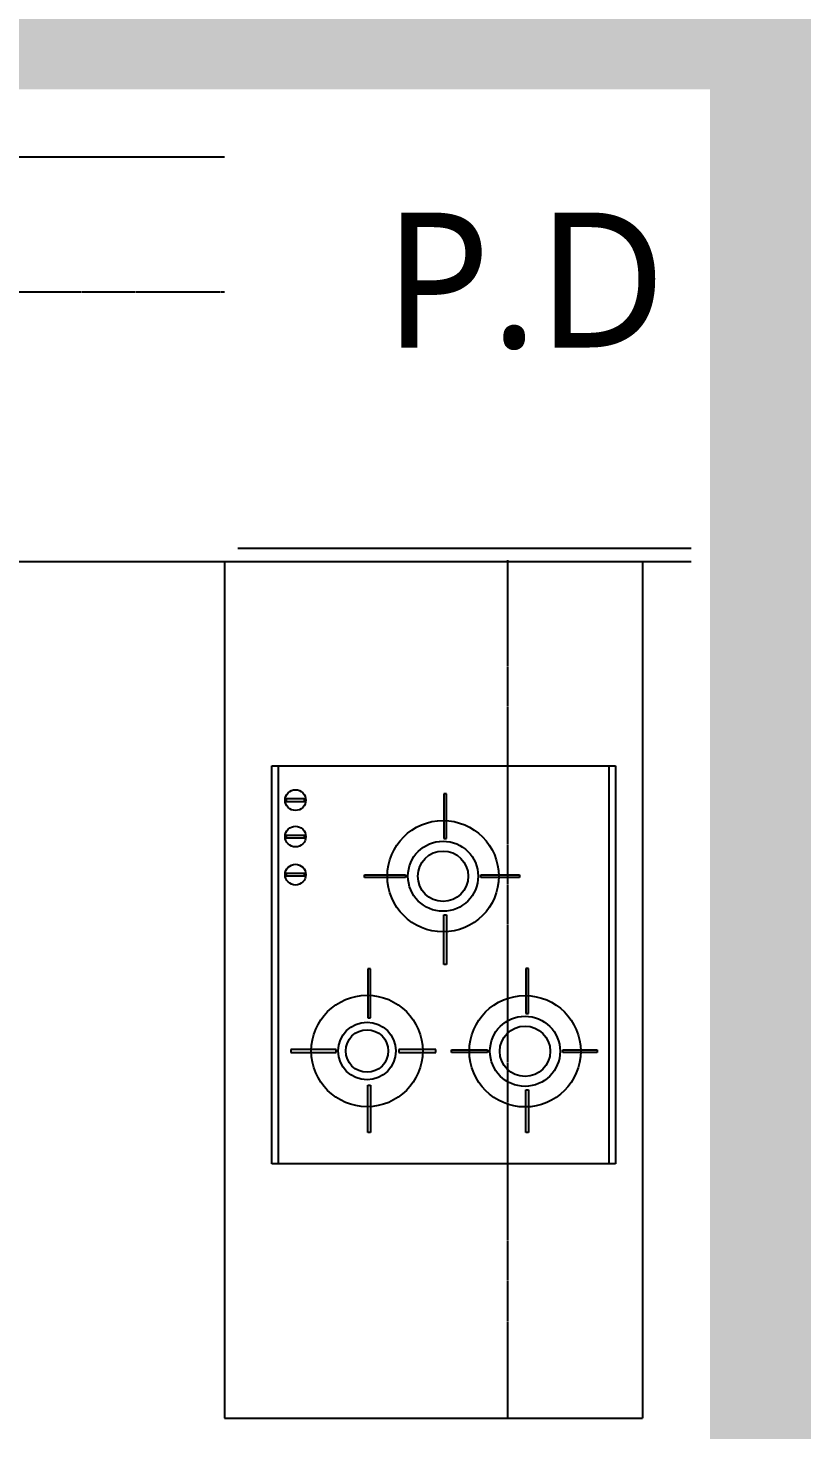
# Model space of a CAD drawing. Header units: inches. Extents: x 5877 to 13759, y 12099 to 29642.
# Drawn here: x 11372 to 12534, y 19219 to 21298 of the extents above; entities that cross this region are included whole.
import ezdxf
from ezdxf.enums import TextEntityAlignment as Align

# ---------------------------------------------------------------- set-up
doc = ezdxf.new("R2010")
doc.units = ezdxf.units.IN
doc.header["$MEASUREMENT"] = 0
doc.linetypes.add('HID', pattern=[2.6, 1.6, -1])
for name, color, linetype in [('A-FIN1', 6, 'Continuous'), ('A-FUR2', 6, 'Continuous'), ('A-TXT1', 3, 'Continuous'), ('XR-NEW301$0$SEC-WAL-GRN', 3, 'Continuous'), ('별첨84_59도면$0$A-FUN', 6, 'Continuous')]:
    doc.layers.add(name, color=color, linetype=linetype)
doc.styles.add('맑은 고딕', font='')
doc.styles.get('맑은 고딕').set_extended_font_data('Malgun Gothic')

msp = doc.modelspace()

# ---------------------------------------------------------------- hatches: boundary and pattern name
at = {"layer": 'A-TXT1'}
h = msp.add_hatch(color=1, dxfattribs=at)
h.dxf.hatch_style = 1
h.paths.add_polyline_path([(12383.6, 21207), (12383.6, 21357), (11068.6, 21357), (9973.6, 21357), (9823.6, 21357), (9823.6, 21207)])
h.paths.add_polyline_path([(5878.6, 24772), (5878.6, 14012), (6038.6, 14012), (6038.6, 24772)])
h = msp.add_hatch(color=1, dxfattribs=at)
h.dxf.hatch_style = 1
h.paths.add_polyline_path([(12383.6, 15352), (12383.6, 15202), (12458.6, 15202), (12533.6, 15202), (12533.6, 15352), (12533.6, 21207), (12533.6, 22072), (12383.6, 22072), (12383.6, 21357), (12383.6, 21207)])

# ---------------------------------------------------------------- linework, layer by layer
at = {"layer": 'A-FIN1', "color": 0, "ltscale": 200}
msp.add_line((11663.6, 20507), (12355.8, 20507), dxfattribs=at)
at = {"layer": 'A-FUR2', "color": 0}
for p, q in [((9823.6, 21107), (11663.6, 21107)), ((9823.6, 20507), (11663.6, 20507)), ((11663.6, 20507), (11663.6, 19237)), ((12283.6, 20507), (12283.6, 19237)), ((11663.6, 19237), (12283.6, 19237))]:
    msp.add_line(p, q, dxfattribs=at)
at = {"layer": 'A-FUR2', "color": 0, "linetype": 'HID', "ltscale": 0.5}
for p, q in [((9823.6, 20907), (11663.6, 20907)), ((12083.6, 20508.9), (12083.6, 19237))]:
    msp.add_line(p, q, dxfattribs=at)
at = {"layer": 'XR-NEW301$0$SEC-WAL-GRN', "color": 0}
msp.add_line((11683.6, 20527), (12355.8, 20527), dxfattribs=at)
at = {"layer": '별첨84_59도면$0$A-FUN', "color": 0}
for p, q in [((11733.6, 19613.9), (11733.6, 20203.9)), ((11733.6, 20203.9), (12243.6, 20203.9)), ((11743.6, 19613.9), (11743.6, 20203.9)), ((12233.6, 20203.9), (12233.6, 19613.9)), ((12243.6, 20203.9), (12243.6, 19613.9)), ((12243.6, 19613.9), (11733.6, 19613.9))]:
    msp.add_line(p, q, dxfattribs=at)
at = {"layer": '별첨84_59도면$0$A-FUN', "color": 0, "linetype": 'Continuous'}
for p, q in [((11993.1, 20162.8), (11988.8, 20162.8)), ((11988.8, 20162.8), (11988.8, 20096.3)), ((11993.1, 20096.3), (11993.1, 20162.8)), ((11782.2, 20155), (11755, 20155)), ((11755, 20155), (11755, 20151.4)), ((11755, 20151.4), (11782.2, 20151.4)), ((11782.2, 20151.4), (11782.2, 20155)), ((11782.2, 20101), (11755, 20101)), ((11755, 20101), (11755, 20097.4)), ((11782.2, 20097.4), (11782.2, 20101)), ((11755, 20097.4), (11782.2, 20097.4)), ((11988.8, 20096.3), (11993.1, 20096.3)), ((11782.2, 20044.6), (11755, 20044.6)), ((11755, 20044.6), (11755, 20041)), ((11755, 20041), (11782.2, 20041)), ((11782.2, 20041), (11782.2, 20044.6)), ((11871.5, 20042.6), (11932.1, 20042.6)), ((11871.5, 20038.3), (11871.5, 20042.6)), ((11932.1, 20038.3), (11871.5, 20038.3)), ((11932.1, 20042.6), (11932.1, 20038.3)), ((12044.1, 20042.6), (12101.3, 20042.6)), ((12044.1, 20038.3), (12044.1, 20042.6)), ((12101.3, 20038.3), (12044.1, 20038.3)), ((12101.3, 20042.6), (12101.3, 20038.3)), ((11988.8, 19909.4), (11988.8, 19983.3)), ((11988.8, 19983.3), (11993.1, 19983.3)), ((11993.1, 19983.3), (11993.1, 19909.4)), ((11880.3, 19903.3), (11876, 19903.3)), ((11876, 19903.3), (11876, 19830.7)), ((11880.3, 19830.7), (11880.3, 19903.3)), ((11993.1, 19909.4), (11988.8, 19909.4)), ((12114.6, 19903.4), (12110.4, 19903.4)), ((12110.4, 19903.4), (12110.4, 19836.9)), ((12114.6, 19836.9), (12114.6, 19903.4)), ((11876, 19830.7), (11880.3, 19830.7)), ((12110.4, 19836.9), (12114.6, 19836.9)), ((11829.2, 19783.3), (11762, 19783.3)), ((11762, 19783.3), (11762, 19779.1)), ((11762, 19779.1), (11829.2, 19779.1)), ((11829.2, 19779.1), (11829.2, 19783.3)), ((11977, 19783.3), (11922.4, 19783.3)), ((11922.4, 19783.3), (11922.4, 19779.1)), ((11922.4, 19779.1), (11977, 19779.1)), ((11977, 19779.1), (11977, 19783.3)), ((12000.2, 19783.2), (12053.7, 19783.2)), ((12000.2, 19778.9), (12000.2, 19783.2)), ((12053.7, 19778.9), (12000.2, 19778.9)), ((12053.7, 19783.2), (12053.7, 19778.9)), ((12165.6, 19783.2), (12216.4, 19783.2)), ((12165.6, 19778.9), (12165.6, 19783.2)), ((12216.4, 19778.9), (12165.6, 19778.9)), ((12216.4, 19783.2), (12216.4, 19778.9)), ((11876, 19660.6), (11876, 19730.7)), ((11876, 19730.7), (11880.3, 19730.7)), ((11880.3, 19730.7), (11880.3, 19660.6)), ((12110.4, 19660.4), (12110.4, 19723.9)), ((12110.4, 19723.9), (12114.6, 19723.9)), ((12114.6, 19723.9), (12114.6, 19660.4)), ((11880.3, 19660.6), (11876, 19660.6)), ((12114.6, 19660.4), (12110.4, 19660.4))]:
    msp.add_line(p, q, dxfattribs=at)
for centre, radius in [((11768.9, 20153.2), 15.4), ((11987.8, 20040.4), 82.6), ((11768.9, 20099.2), 15.4), ((11987.8, 20040.4), 52), ((11768.9, 20042.8), 15.4), ((11987.8, 20040.4), 37.4), ((11875, 19781.3), 82.6), ((12109.4, 19780.9), 82.6), ((12109.4, 19780.9), 52), ((11875, 19781.3), 42.8), ((11875, 19781.3), 31.6), ((12109.4, 19780.9), 37.4)]:
    msp.add_circle(centre, radius, dxfattribs=at)

# ---------------------------------------------------------------- texts
at = {"layer": 'A-TXT1', "color": 0, "ltscale": 20, "style": '맑은 고딕'}
msp.add_text('P.D', height=200, rotation=360, dxfattribs=at).set_placement((12109.6, 20924.3), align=Align.MIDDLE_CENTER)

doc.saveas('drawing.dxf')
